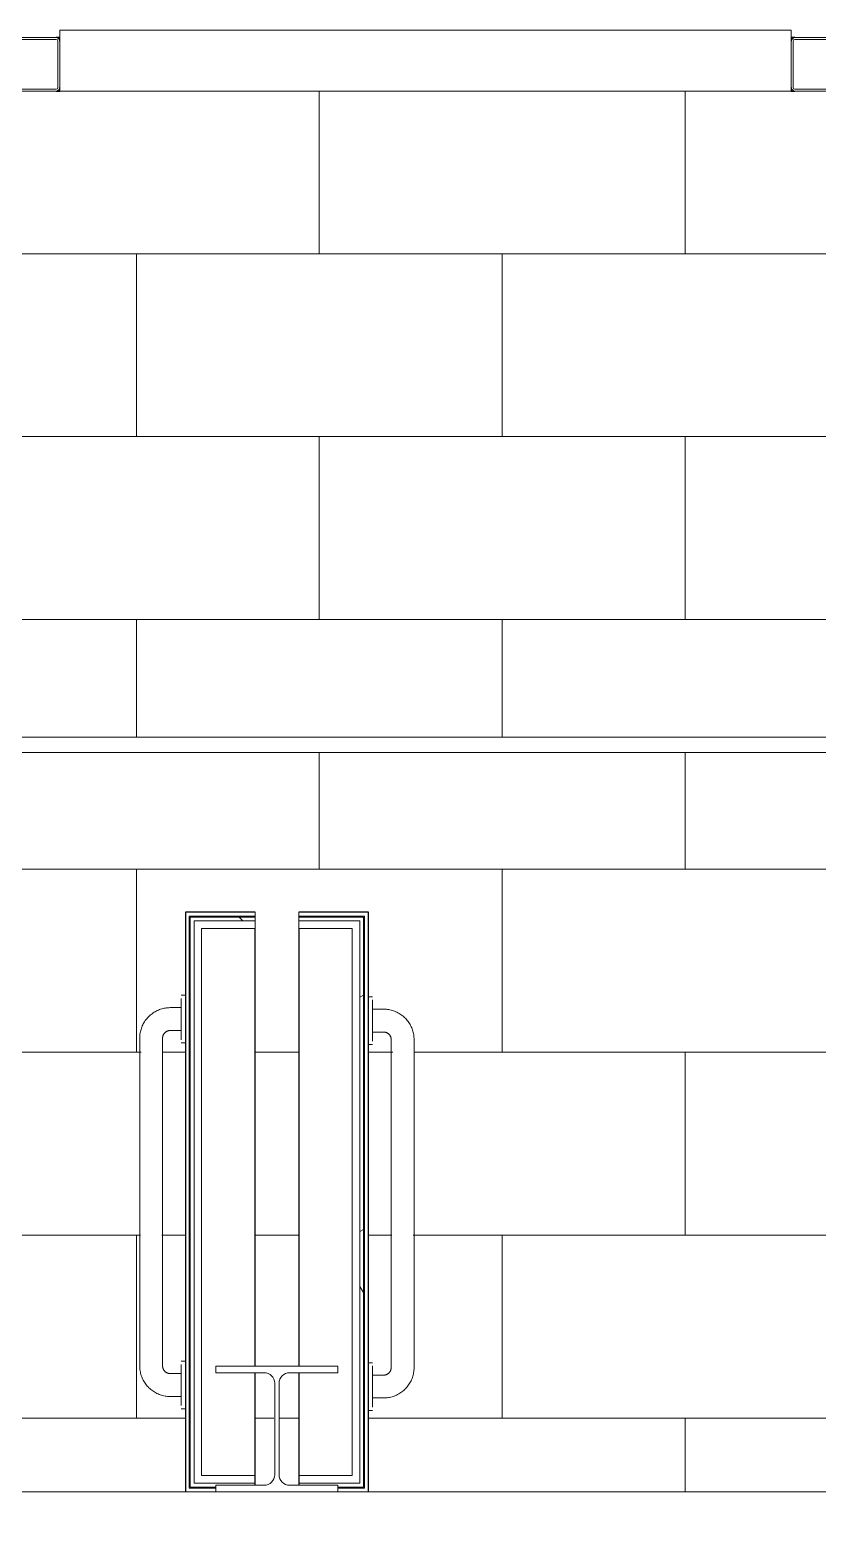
# Model space of a CAD drawing. Header units: inches. Extents: x 20008 to 27263, y -26025 to -19005.
# Drawn here: x 25385.7 to 25437.4, y -22789.9 to -22691.4 of the extents above; entities that cross this region are included whole.
import ezdxf

# ---------------------------------------------------------------- set-up
doc = ezdxf.new("R2010")
doc.units = ezdxf.units.IN
doc.header["$MEASUREMENT"] = 0
for name, color, linetype, lineweight in [('A-FLOR', 192, 'Continuous', 9), ('A-FLOR-PATT', 8, 'Continuous', 9), ('A-GENM', 13, 'Continuous', 9), ('A-WALL', 113, 'Continuous', 9), ('A-WALL-PATT', 111, 'Continuous', 25), ('I-WALL', 2, 'Continuous', 9), ('Q-SPCQ', 91, 'Continuous', 9), ('S-BEAM', 12, 'Continuous', 9), ('S-COLS', 52, 'Continuous', 9)]:
    doc.layers.add(name, color=color, linetype=linetype, lineweight=lineweight)
pattern_1 = [(296.565, (38.4, 23.04), (0.00014, 153.59998), [17.173, -326.287]), (33.69, (46.08, 7.68), (0.0002, 153.6001), [27.691, -526.122]), (33.69, (199.68, 7.68), (0.0002, 153.6001), [27.691, -526.122]), (33.69, (353.28, 7.68), (0.0002, 153.6001), [27.691, -526.122]), (116.565, (69.12, 23.04), (0.00014, 153.59998), [17.173, -326.287]), (213.69, (61.44, 38.4), (0.0002, 153.6001), [27.691, -526.122]), (213.69, (215.04, 38.4), (0.0002, 153.6001), [27.691, -526.122]), (213.69, (368.64, 38.4), (0.0002, 153.6001), [27.691, -526.122]), (26.565, (99.84, 23.04), (0.00014, 153.6), [34.346, -309.114]), (26.565, (253.44, 23.04), (0.00014, 153.6), [34.346, -309.114]), (270, (130.56, 38.4), (153.6, 9e-15), [15.36, -138.24]), (225, (130.56, 23.04), (-1e-14, 153.60056), [21.722, -195.501]), (135, (115.2, 7.68), (1e-14, 153.60056), [21.722, -195.501]), (288.435, (69.12, 69.12), (0.00018, 153.600364), [24.286, -461.44]), (18.435, (76.8, 46.08), (0.0002, 153.60036), [24.286, -461.44]), (18.435, (230.4, 46.08), (0.0002, 153.60036), [24.286, -461.44]), (18.435, (384, 46.08), (0.0002, 153.60036), [24.286, -461.44]), (135, (99.84, 53.76), (1e-14, 153.60056), [21.722, -195.501]), (180, (84.48, 69.12), (-2e-14, -153.6), [15.36, -138.24]), (251.565, (30.72, 107.52), (-0.00018, 153.600364), [24.286, -461.44]), (315, (23.04, 84.48), (-1e-14, 153.60056), [21.722, -195.501]), (71.565, (38.4, 69.12), (-0.00018, 153.600364), [24.286, -461.44]), (135, (46.08, 92.16), (1e-14, 153.60056), [21.722, -195.501]), (225, (92.16, 107.52), (-1e-14, 153.60056), [21.722, -195.501]), (123.69, (76.8, 92.16), (0.00018, 153.6001), [27.691, -526.122]), (123.69, (230.4, 92.16), (0.00018, 153.6001), [27.691, -526.122]), (26.565, (61.44, 115.2), (0.00014, 153.6), [17.173, -326.287]), (26.565, (215.04, 115.2), (0.00014, 153.6), [17.173, -326.287]), (315, (76.8, 122.88), (-1e-14, 153.60056), [21.722, -195.501]), (213.69, (145.92, 145.92), (0.0002, 153.6001), [27.691, -526.122]), (213.69, (299.52, 145.92), (0.0002, 153.6001), [27.691, -526.122]), (213.69, (453.12, 145.92), (0.0002, 153.6001), [27.691, -526.122]), (296.565, (122.88, 130.56), (0.00014, 153.59998), [17.173, -326.287]), (45, (130.56, 115.2), (1e-14, 153.60056), [21.722, -195.501]), (90, (145.92, 130.56), (-153.6, 9e-15), [15.36, -138.24]), (213.69, (76.8, 153.6), (0.0002, 153.6001), [27.691, -526.122]), (213.69, (230.4, 153.6), (0.0002, 153.6001), [27.691, -526.122]), (213.69, (384, 153.6), (0.0002, 153.6001), [27.691, -526.122]), (315, (53.76, 138.24), (-1e-14, 153.60056), [10.861, -206.362]), (26.565, (61.44, 130.56), (0.00014, 153.6), [17.173, -326.287]), (26.565, (215.04, 130.56), (0.00014, 153.6), [17.173, -326.287]), (90, (76.8, 138.24), (-153.6, 9e-15), [15.36, -138.24]), (333.435, (15.36, 145.92), (-0.00014, 153.6), [17.173, -326.287]), (333.435, (168.96, 145.92), (-0.00014, 153.6), [17.173, -326.287]), (243.435, (30.72, 138.24), (-0.00014, 153.59998), [17.173, -326.287]), (161.565, (23.04, 122.88), (-0.0002, 153.60036), [24.286, -461.44]), (161.565, (176.64, 122.88), (-0.0002, 153.60036), [24.286, -461.44]), (161.565, (330.24, 122.88), (-0.0002, 153.60036), [24.286, -461.44]), (45, (0, 130.56), (1e-14, 153.60056), [21.722, -195.501]), (26.565, (7.68, 0), (0.00014, 153.6), [17.173, -326.287]), (26.565, (161.28, 0), (0.00014, 153.6), [17.173, -326.287]), (116.565, (23.04, 7.68), (0.00014, 153.59998), [17.173, -326.287]), (206.565, (15.36, 23.04), (0.00014, 153.6), [17.173, -326.287]), (206.565, (168.96, 23.04), (0.00014, 153.6), [17.173, -326.287]), (296.565, (0, 15.36), (0.00014, 153.59998), [17.173, -326.287]), (14.036, (115.2, 69.12), (0.0002, 153.6), [31.665, -601.644]), (14.036, (268.8, 69.12), (0.0002, 153.6), [31.665, -601.644]), (14.036, (422.4, 69.12), (0.0002, 153.6), [31.665, -601.644]), (14.036, (576, 69.12), (0.0002, 153.6), [31.665, -601.644]), (135, (145.92, 76.8), (1e-14, 153.60056), [21.722, -195.501]), (198.435, (130.56, 92.16), (0.0002, 153.60036), [24.286, -461.44]), (198.435, (284.16, 92.16), (0.0002, 153.60036), [24.286, -461.44]), (198.435, (437.76, 92.16), (0.0002, 153.60036), [24.286, -461.44]), (296.565, (107.52, 84.48), (0.00014, 153.59998), [17.173, -326.287]), (333.435, (7.68, 46.08), (-0.00014, 153.6), [17.173, -326.287]), (333.435, (161.28, 46.08), (-0.00014, 153.6), [17.173, -326.287]), (45, (23.04, 38.4), (1e-14, 153.60056), [10.861, -206.362]), (116.565, (30.72, 46.08), (0.00014, 153.59998), [17.173, -326.287]), (225, (23.04, 61.44), (-1e-14, 153.60056), [21.722, -195.501])]

# ---------------------------------------------------------------- blocks, each defined once
blk = doc.blocks.new('817_Grab_Bars - 8170-001240-25748-Site Plan - Phase 1')
at = {"layer": 'Q-SPCQ', "color": 7}
for p, q in [((25395.89, -22754.734), (25395.609, -22754.734)), ((25395.609, -22755.547), (25394.89, -22755.547)), ((25395.609, -22756.297), (25395.609, -22754.944)), ((25395.609, -22757.65), (25395.609, -22756.297)), ((25392.89, -22757.547), (25392.89, -22779.047)), ((25394.39, -22779.047), (25394.39, -22757.547)), ((25394.89, -22757.047), (25395.609, -22757.047)), ((25395.609, -22757.859), (25395.89, -22757.859)), ((25395.89, -22778.734), (25395.609, -22778.734)), ((25395.609, -22780.297), (25395.609, -22778.944)), ((25395.609, -22779.547), (25394.89, -22779.547)), ((25395.609, -22781.65), (25395.609, -22780.297)), ((25394.89, -22781.047), (25395.609, -22781.047)), ((25395.609, -22781.859), (25395.89, -22781.859))]:
    blk.add_line(p, q, dxfattribs=at)
at = {"layer": 'Q-SPCQ', "color": 7, "flags": 128}
for points in [[(25394.89, -22755.547), (25394.81, -22755.549), (25394.73, -22755.553), (25394.651, -22755.561), (25394.572, -22755.572), (25394.493, -22755.587), (25394.415, -22755.604), (25394.338, -22755.625), (25394.261, -22755.648), (25394.186, -22755.675), (25394.111, -22755.705), (25394.038, -22755.737), (25393.967, -22755.773), (25393.896, -22755.811), (25393.828, -22755.852), (25393.761, -22755.896), (25393.696, -22755.943), (25393.633, -22755.992), (25393.571, -22756.043), (25393.512, -22756.097), (25393.456, -22756.154), (25393.401, -22756.212), (25393.349, -22756.273), (25393.299, -22756.335), (25393.252, -22756.4), (25393.207, -22756.466), (25393.165, -22756.535), (25393.126, -22756.604), (25393.09, -22756.676), (25393.057, -22756.748), (25393.026, -22756.822), (25392.999, -22756.897), (25392.974, -22756.974), (25392.953, -22757.051), (25392.934, -22757.128), (25392.919, -22757.207), (25392.907, -22757.286), (25392.898, -22757.366), (25392.893, -22757.445), (25392.89, -22757.525), (25392.89, -22757.547)], [(25394.39, -22757.547), (25394.391, -22757.527), (25394.392, -22757.507), (25394.394, -22757.487), (25394.397, -22757.467), (25394.4, -22757.448), (25394.405, -22757.428), (25394.41, -22757.409), (25394.416, -22757.39), (25394.422, -22757.371), (25394.43, -22757.352), (25394.438, -22757.334), (25394.447, -22757.316), (25394.456, -22757.299), (25394.467, -22757.281), (25394.478, -22757.265), (25394.489, -22757.248), (25394.501, -22757.233), (25394.514, -22757.217), (25394.528, -22757.202), (25394.542, -22757.188), (25394.556, -22757.175), (25394.572, -22757.162), (25394.587, -22757.149), (25394.603, -22757.137), (25394.62, -22757.126), (25394.637, -22757.116), (25394.655, -22757.106), (25394.672, -22757.097), (25394.691, -22757.089), (25394.709, -22757.081), (25394.728, -22757.074), (25394.747, -22757.068), (25394.766, -22757.063), (25394.786, -22757.058), (25394.805, -22757.054), (25394.825, -22757.051), (25394.845, -22757.049), (25394.865, -22757.048), (25394.885, -22757.047), (25394.89, -22757.047)], [(25392.89, -22779.047), (25392.892, -22779.127), (25392.897, -22779.207), (25392.905, -22779.286), (25392.916, -22779.366), (25392.93, -22779.444), (25392.948, -22779.522), (25392.968, -22779.6), (25392.992, -22779.676), (25393.018, -22779.751), (25393.048, -22779.826), (25393.081, -22779.899), (25393.116, -22779.971), (25393.155, -22780.041), (25393.196, -22780.109), (25393.24, -22780.176), (25393.286, -22780.241), (25393.335, -22780.305), (25393.387, -22780.366), (25393.441, -22780.425), (25393.497, -22780.482), (25393.555, -22780.536), (25393.616, -22780.588), (25393.679, -22780.638), (25393.743, -22780.685), (25393.81, -22780.73), (25393.878, -22780.772), (25393.948, -22780.811), (25394.019, -22780.847), (25394.092, -22780.881), (25394.166, -22780.911), (25394.241, -22780.939), (25394.317, -22780.963), (25394.394, -22780.984), (25394.472, -22781.003), (25394.55, -22781.018), (25394.629, -22781.03), (25394.709, -22781.039), (25394.789, -22781.044), (25394.869, -22781.047), (25394.89, -22781.047)], [(25394.89, -22779.547), (25394.87, -22779.547), (25394.85, -22779.545), (25394.83, -22779.543), (25394.811, -22779.541), (25394.791, -22779.537), (25394.771, -22779.533), (25394.752, -22779.527), (25394.733, -22779.522), (25394.714, -22779.515), (25394.696, -22779.507), (25394.677, -22779.499), (25394.659, -22779.49), (25394.642, -22779.481), (25394.625, -22779.471), (25394.608, -22779.46), (25394.592, -22779.448), (25394.576, -22779.436), (25394.561, -22779.423), (25394.546, -22779.409), (25394.532, -22779.395), (25394.518, -22779.381), (25394.505, -22779.366), (25394.492, -22779.35), (25394.481, -22779.334), (25394.469, -22779.317), (25394.459, -22779.3), (25394.449, -22779.283), (25394.44, -22779.265), (25394.432, -22779.247), (25394.424, -22779.228), (25394.417, -22779.209), (25394.411, -22779.19), (25394.406, -22779.171), (25394.401, -22779.152), (25394.398, -22779.132), (25394.394, -22779.112), (25394.392, -22779.092), (25394.391, -22779.072), (25394.39, -22779.052), (25394.39, -22779.047)]]:
    blk.add_lwpolyline(points, dxfattribs=at)
blk = doc.blocks.new('Shower Tile Threshold - Shower Tile Threshold-209406-Site Plan - Phase 1')
at = {"layer": 'A-GENM', "color": 7}
for p, q in [((-36, -5.804), (-36, -5.5)), ((-36, -6), (-36, -5.804)), ((12, -5.5), (12, -5.804)), ((12, -5.804), (12, -6)), ((-36, -6), (12, -6))]:
    blk.add_line(p, q, dxfattribs=at)
blk = doc.blocks.new('HSS-Hollow Structural Section-Column - HSS3-1_2X3-1_2X1_8-350765-Site Plan - Phase 1')
at = {"layer": 'S-COLS', "color": 50, "lineweight": 15}
for p, q in [((-1.75, 1.518), (-1.75, -1.518)), ((-1.634, -1.518), (-1.634, 1.518)), ((1.518, 1.75), (-1.518, 1.75)), ((-1.518, 1.634), (1.518, 1.634)), ((1.634, 1.518), (1.634, -1.518)), ((1.75, -1.518), (1.75, 1.518)), ((1.518, -1.634), (-1.518, -1.634)), ((-1.518, -1.75), (1.518, -1.75))]:
    blk.add_line(p, q, dxfattribs=at)
for centre, radius, start, end in [((-1.518, 1.518), 0.232, 90, 180), ((-1.518, 1.518), 0.116, 90, 180), ((1.518, 1.518), 0.232, 360, 90), ((1.518, 1.518), 0.116, 0, 90), ((-1.518, -1.518), 0.232, 180, 270), ((-1.518, -1.518), 0.116, 180, 270), ((1.518, -1.518), 0.232, 270, 360), ((1.518, -1.518), 0.116, 270, 360)]:
    blk.add_arc(centre, radius, start, end, dxfattribs=at)
blk = doc.blocks.new('HSS-Hollow Structural Section-Column - HSS3-1_2X3-1_2X1_8-V64-Site Plan - Phase 1')
at = {"layer": 'S-COLS', "color": 50, "lineweight": 15}
for p, q in [((-1.75, 1.518), (-1.75, -1.518)), ((-1.634, -1.518), (-1.634, 1.518)), ((1.518, 1.75), (-1.518, 1.75)), ((-1.518, 1.634), (1.518, 1.634)), ((1.634, 1.518), (1.634, -1.518)), ((1.75, -1.518), (1.75, 1.518)), ((1.518, -1.634), (-1.518, -1.634)), ((-1.518, -1.75), (1.518, -1.75))]:
    blk.add_line(p, q, dxfattribs=at)
for centre, radius, start, end in [((-1.518, 1.518), 0.232, 90, 180), ((-1.518, 1.518), 0.116, 90, 180), ((1.518, 1.518), 0.232, 360, 90), ((1.518, 1.518), 0.116, 0, 90), ((-1.518, -1.518), 0.232, 180, 270), ((-1.518, -1.518), 0.116, 180, 270), ((1.518, -1.518), 0.232, 270, 360), ((1.518, -1.518), 0.116, 270, 360)]:
    blk.add_arc(centre, radius, start, end, dxfattribs=at)
blk = doc.blocks.new('Locker Rooms and Restrooms_rvt-1-Site Plan - Phase 1')
at = {"layer": 'A-FLOR-PATT'}
h = blk.add_hatch(dxfattribs=at)
h.set_pattern_fill('FP_29', color=27, style=0, pattern_type=2)
h.set_pattern_definition([(180, (25404.64, -22730.126), (48, -23.996), [48, 0, 0, 0]), (270, (25380.64, -22718.13), (48, 3e-15), [11.998, -11.998]), (270, (25392.64, -22730.126), (48, 3e-15), [11.998, -11.998]), (270, (25368.64, -22730.126), (48, 3e-15), [11.998, -11.998]), (180, (25404.64, -22742.124), (48, -23.996), [48, 0, 0, 0]), (270, (25356.64, -22718.13), (48, 3e-15), [11.998, -11.998])])
h.paths.add_polyline_path([(25307.765, -22738.803), (25308.203, -22738.803), (25308.203, -22737.803), (25501.078, -22737.803), (25501.078, -22696.49), (25501.39, -22696.49), (25501.39, -22696.24), (25501.64, -22696.178), (25501.642, -22695.928), (25502.14, -22695.928), (25502.14, -22695.428), (25307.765, -22695.428), (25307.765, -22722.09)], flags=0)
h = blk.add_hatch(dxfattribs=at)
h.set_pattern_fill('FP_28', color=27, style=0, pattern_type=2)
h.set_pattern_definition([(0, (25404.64, -22758.5), (-48, 23.995), [48, 0, 0, 0]), (90, (25428.64, -22770.497), (-48, 3e-15), [11.997, -11.997]), (90, (25416.64, -22758.5), (-48, 3e-15), [11.997, -11.997]), (90, (25440.64, -22758.5), (-48, 3e-15), [11.997, -11.997]), (0, (25404.64, -22746.502), (-48, 23.995), [48, 0, 0, 0]), (90, (25452.64, -22770.497), (-48, 3e-15), [11.997, -11.997])])
h.paths.add_polyline_path([(25398.1, -22796.552), (25501.078, -22796.494), (25501.078, -22795.303), (25336.745, -22795.303), (25336.745, -22796.552), (25371.377, -22796.552)], flags=0)
h.paths.add_polyline_path([(25499.08, -22780.338), (25499.42, -22780.338), (25499.352, -22780.152), (25499.078, -22780.182)], flags=0)
h.paths.add_polyline_path([(25498.886, -22756.649), (25498.886, -22756.989), (25499.055, -22756.973), (25499.042, -22756.647), (25498.915, -22756.649)], flags=0)
h.paths.add_polyline_path([(25344.453, -22749.291), (25344.531, -22749.604), (25344.515, -22749.541)], flags=0)
h.paths.add_polyline_path([(25393.893, -22780.238), (25394.232, -22780.238), (25394.165, -22780.053), (25393.891, -22780.083)], flags=0)
h.paths.add_polyline_path([(25393.699, -22756.549), (25393.699, -22756.889), (25393.868, -22756.873), (25393.854, -22756.547), (25393.727, -22756.549)], flags=0)
h.paths.add_polyline_path([(25396.14, -22749.291), (25396.203, -22749.604), (25396.203, -22749.541)], flags=0)
h.paths.add_polyline_path([(25409.888, -22756.455), (25409.548, -22756.455), (25409.615, -22756.641), (25409.89, -22756.611)], flags=0)
h.paths.add_polyline_path([(25410.082, -22780.144), (25410.082, -22779.805), (25409.913, -22779.82), (25409.926, -22780.146), (25410.053, -22780.145)], flags=0)
h.paths.add_polyline_path([(25451.921, -22749.291), (25452, -22749.604), (25451.984, -22749.541)], flags=0)
h.paths.add_polyline_path([(25478.268, -22787.303), (25501.078, -22787.303), (25501.078, -22781.75), (25500.796, -22781.75), (25500.796, -22781.046), (25500.078, -22781.046), (25500.078, -22780.772), (25499.477, -22780.808), (25499.313, -22780.685), (25499.012, -22780.27), (25498.607, -22779.86), (25498.446, -22779.964), (25498.302, -22779.832), (25498.358, -22779.487), (25498.178, -22779.147), (25498.078, -22779.147), (25498.178, -22757.647), (25498.453, -22757.647), (25498.383, -22757.216), (25498.539, -22756.882), (25498.915, -22756.621), (25499.358, -22756.173), (25499.216, -22756.063), (25499.477, -22755.895), (25499.737, -22755.927), (25500.796, -22755.747), (25500.796, -22755.043), (25501.078, -22755.043), (25501.078, -22738.803), (25307.765, -22738.803), (25307.765, -22767.425), (25308.203, -22767.33), (25308.203, -22764.797), (25308.743, -22765.046), (25308.828, -22760.734), (25308.578, -22760.734), (25308.578, -22761.109), (25308.203, -22761.109), (25308.203, -22759.609), (25308.578, -22759.609), (25308.578, -22759.984), (25309.703, -22759.923), (25309.703, -22759.627), (25309.567, -22758.859), (25309.703, -22758.859), (25309.786, -22755.365), (25310.953, -22755.365), (25310.953, -22760.084), (25311.388, -22760.109), (25311.442, -22760.109), (25311.493, -22759.984), (25311.71, -22759.921), (25311.816, -22759.866), (25313.052, -22759.749), (25314.962, -22759.882), (25315.794, -22759.494), (25316.25, -22759.428), (25316.964, -22759.037), (25317.735, -22758.978), (25318.521, -22759.415), (25318.775, -22760.027), (25318.775, -22760.692), (25318.521, -22761.304), (25318.401, -22761.448), (25317.735, -22761.741), (25316.964, -22761.682), (25314.411, -22760.731), (25313.052, -22760.97), (25311.816, -22760.853), (25311.388, -22760.729), (25310.953, -22760.729), (25311.039, -22767.883), (25311.891, -22767.109), (25313.588, -22767.16), (25314.079, -22767.533), (25314.344, -22768.09), (25314.208, -22768.994), (25313.789, -22769.447), (25313.131, -22769.673), (25312.657, -22769.697), (25311.703, -22769.547), (25311.703, -22769.411), (25311.154, -22768.957), (25310.953, -22768.899), (25310.869, -22781.615), (25309.703, -22781.615), (25309.703, -22769.355), (25309.53, -22769.355), (25309.328, -22769.531), (25309.328, -22772.859), (25308.578, -22772.859), (25308.578, -22773.109), (25308.203, -22773.109), (25308.203, -22769.296), (25307.765, -22769.388), (25307.765, -22786.553), (25336.745, -22786.553), (25336.745, -22787.303), (25344.203, -22787.303), (25344.203, -22780.029), (25344.025, -22780.029), (25344.025, -22779.036), (25342.791, -22779.036), (25342.791, -22785.122), (25342.541, -22785.371), (25327.502, -22785.371), (25327.502, -22785.49), (25324.904, -22785.49), (25324.904, -22785.371), (25322.692, -22785.337), (25322.086, -22784.872), (25321.953, -22784.373), (25321.902, -22783.99), (25312.078, -22783.907), (25312.078, -22782.74), (25321.953, -22782.74), (25321.953, -22773.012), (25322.245, -22772.306), (25322.692, -22772.048), (25322.951, -22772.014), (25328.101, -22771.935), (25328.376, -22771.577), (25328.396, -22771.425), (25328.43, -22753.111), (25328.688, -22752.663), (25329.393, -22752.371), (25342.541, -22752.371), (25342.791, -22752.62), (25342.791, -22758.579), (25344.025, -22758.579), (25344.025, -22757.585), (25344.203, -22757.585), (25344.203, -22749.291), (25349.828, -22749.291), (25349.828, -22764.797), (25350.368, -22765.046), (25350.368, -22767.33), (25352.292, -22767.538), (25352.664, -22767.883), (25353.374, -22767.262), (25354.282, -22767.005), (25355.213, -22767.16), (25355.704, -22767.533), (25355.969, -22768.09), (25355.833, -22768.994), (25355.414, -22769.447), (25354.756, -22769.673), (25354.282, -22769.697), (25353.814, -22769.618), (25353.141, -22769.296), (25352.779, -22768.957), (25352.649, -22768.836), (25352.06, -22769.355), (25350.368, -22769.388), (25350.368, -22771.673), (25349.828, -22771.922), (25349.828, -22787.303), (25395.89, -22787.303), (25395.89, -22781.65), (25395.609, -22781.65), (25395.609, -22780.946), (25394.89, -22780.946), (25394.89, -22780.672), (25394.29, -22780.709), (25394.125, -22780.585), (25393.825, -22780.17), (25393.419, -22779.76), (25393.265, -22779.871), (25393.114, -22779.732), (25393.171, -22779.388), (25392.991, -22779.047), (25392.89, -22779.047), (25392.991, -22757.547), (25393.265, -22757.547), (25393.195, -22757.116), (25393.352, -22756.782), (25393.727, -22756.521), (25394.171, -22756.073), (25394.029, -22755.963), (25394.29, -22755.795), (25394.55, -22755.828), (25395.609, -22755.647), (25395.609, -22754.944), (25395.89, -22754.944), (25395.89, -22749.291), (25400.453, -22749.291), (25400.453, -22779.053), (25403.328, -22779.053), (25403.328, -22749.291), (25407.89, -22749.291), (25407.89, -22755.043), (25408.171, -22755.043), (25408.171, -22755.747), (25408.89, -22755.747), (25408.89, -22756.022), (25409.491, -22755.985), (25409.655, -22756.108), (25409.956, -22756.524), (25410.361, -22756.933), (25410.522, -22756.829), (25410.666, -22756.961), (25410.61, -22757.306), (25410.79, -22757.647), (25410.89, -22757.647), (25410.79, -22779.147), (25410.515, -22779.147), (25410.585, -22779.578), (25410.428, -22779.912), (25410.053, -22780.172), (25409.61, -22780.62), (25409.752, -22780.73), (25409.491, -22780.898), (25409.231, -22780.866), (25408.171, -22781.046), (25408.171, -22781.75), (25407.89, -22781.75), (25407.89, -22787.303), (25451.671, -22787.303), (25451.671, -22769.296), (25451.203, -22769.388), (25451.203, -22771.922), (25450.663, -22771.673), (25450.663, -22769.388), (25448.739, -22769.181), (25448.366, -22768.836), (25447.656, -22769.44), (25447.217, -22769.618), (25446.748, -22769.697), (25446.275, -22769.673), (25445.55, -22769.391), (25445.198, -22768.994), (25445.08, -22768.707), (25445.161, -22767.796), (25445.616, -22767.279), (25445.893, -22767.139), (25446.748, -22767.005), (25447.656, -22767.262), (25448.517, -22767.762), (25448.971, -22767.364), (25450.663, -22767.33), (25450.663, -22765.046), (25451.203, -22764.797), (25451.203, -22767.425), (25451.671, -22767.425), (25451.671, -22749.291), (25457.296, -22749.291), (25457.368, -22767.33), (25459.292, -22767.538), (25459.664, -22767.883), (25460.374, -22767.262), (25461.282, -22767.005), (25462.213, -22767.16), (25462.704, -22767.533), (25462.969, -22768.09), (25462.833, -22768.994), (25462.414, -22769.447), (25461.756, -22769.673), (25461.282, -22769.697), (25460.814, -22769.618), (25460.237, -22769.355), (25459.779, -22768.957), (25459.649, -22768.836), (25459.06, -22769.355), (25457.368, -22769.388), (25457.296, -22787.303)], flags=0)
h.paths.add_polyline_path([(25396.14, -22787.303), (25396.203, -22787.053), (25396.14, -22787.068)], flags=0)
h.paths.add_polyline_path([(25349.578, -22787.303), (25349.515, -22786.99), (25349.515, -22787.053)], flags=0)
h.paths.add_polyline_path([(25457.046, -22787.303), (25456.984, -22786.99), (25456.984, -22787.053)], flags=0)
h.paths.add_polyline_path([(25451.921, -22787.303), (25451.984, -22787.053), (25451.921, -22787.068)], flags=0)
h.paths.add_polyline_path([(25407.64, -22787.303), (25407.578, -22786.99), (25407.578, -22787.053)], flags=0)
h.paths.add_polyline_path([(25344.453, -22787.303), (25344.515, -22787.053), (25344.453, -22787.068)], flags=0)
h.paths.add_polyline_path([(25401.054, -22786.869), (25401.543, -22786.667), (25401.746, -22786.178), (25401.645, -22779.934), (25401.543, -22779.689), (25401.054, -22779.486), (25400.453, -22779.486), (25400.453, -22786.869)], flags=0)
h.paths.add_polyline_path([(25402.726, -22786.869), (25403.328, -22786.869), (25403.328, -22779.486), (25402.726, -22779.486), (25402.237, -22779.689), (25402.035, -22780.178), (25402.136, -22786.421), (25402.237, -22786.667), (25402.415, -22786.74)], flags=0)
h.paths.add_polyline_path([(25311.041, -22785.49), (25309.904, -22785.49), (25309.904, -22785.24), (25310.599, -22785.24), (25310.661, -22784.24), (25311.806, -22784.24), (25311.806, -22785.24), (25312.502, -22785.24), (25312.502, -22785.49), (25311.073, -22785.49)], flags=0)
h.paths.add_polyline_path([(25311.293, -22783.814), (25311.173, -22783.608), (25311.415, -22783.355), (25311.588, -22783.365), (25311.575, -22783.495), (25311.342, -22783.719), (25311.297, -22783.807)], flags=0)
h.paths.add_polyline_path([(25308.453, -22783.789), (25308.203, -22783.678), (25308.203, -22781.191), (25308.453, -22781.191), (25308.453, -22781.887), (25309.453, -22781.949), (25309.453, -22783.094), (25308.453, -22783.204), (25308.453, -22783.78)], flags=0)
h.paths.add_polyline_path([(25309.999, -22782.571), (25309.974, -22782.351), (25310.198, -22782.118), (25310.328, -22782.105), (25310.409, -22782.161), (25310.078, -22782.524), (25310.015, -22782.562)], flags=0)
h.paths.add_polyline_path([(25499.758, -22780.309), (25500.078, -22780.098), (25500.078, -22779.747), (25500.796, -22779.747), (25500.796, -22779.043), (25501.078, -22779.043), (25501.078, -22757.75), (25500.796, -22757.647), (25500.796, -22757.046), (25500.078, -22757.046), (25500.078, -22756.591), (25499.719, -22756.591), (25499.552, -22756.751), (25499.23, -22757.013), (25499.022, -22757.288), (25498.915, -22757.327), (25499.126, -22757.647), (25499.578, -22757.75), (25499.477, -22779.147), (25499.022, -22779.147), (25499.022, -22779.505), (25499.126, -22779.543), (25499.444, -22779.994), (25499.719, -22780.202), (25499.749, -22780.285)], flags=0)
h.paths.add_polyline_path([(25409.21, -22780.309), (25409.416, -22780.042), (25409.738, -22779.78), (25409.946, -22779.505), (25410.053, -22779.466), (25409.842, -22779.147), (25409.39, -22779.043), (25409.491, -22757.647), (25409.946, -22757.647), (25409.946, -22757.288), (25409.842, -22757.25), (25409.524, -22756.799), (25409.249, -22756.591), (25409.208, -22756.484), (25408.89, -22756.695), (25408.89, -22757.046), (25408.171, -22757.046), (25408.171, -22757.75), (25407.89, -22757.75), (25407.89, -22779.043), (25408.171, -22779.147), (25408.171, -22779.747), (25408.89, -22779.747), (25408.89, -22780.202), (25409.19, -22780.303)], flags=0)
h.paths.add_polyline_path([(25394.571, -22780.21), (25394.89, -22779.999), (25394.89, -22779.647), (25395.609, -22779.647), (25395.609, -22778.944), (25395.89, -22778.944), (25395.89, -22757.65), (25395.609, -22757.547), (25395.609, -22756.946), (25394.89, -22756.946), (25394.89, -22756.491), (25394.532, -22756.491), (25394.365, -22756.652), (25394.042, -22756.914), (25393.834, -22757.189), (25393.727, -22757.227), (25393.938, -22757.547), (25394.39, -22757.65), (25394.29, -22779.047), (25393.834, -22779.047), (25393.834, -22779.405), (25393.938, -22779.443), (25394.257, -22779.895), (25394.532, -22780.103), (25394.562, -22780.185)], flags=0)
h.paths.add_polyline_path([(25344.025, -22778.036), (25344.025, -22777.043), (25344.203, -22777.043), (25344.108, -22760.571), (25344.025, -22760.571), (25344.025, -22759.579), (25342.791, -22759.579), (25342.791, -22764.556), (25343.602, -22765.23), (25344.05, -22766.185), (25344.197, -22767.577), (25344.107, -22771.055), (25343.869, -22772.077), (25343.228, -22772.908), (25342.791, -22773.202), (25342.791, -22778.036)], flags=0)
h.paths.add_polyline_path([(25308.578, -22771.859), (25308.828, -22771.859), (25308.743, -22771.673), (25308.578, -22771.749)], flags=0)
h.paths.add_polyline_path([(25309.53, -22767.364), (25309.703, -22767.364), (25309.703, -22760.734), (25309.328, -22760.847), (25309.328, -22767.188)], flags=0)
h.paths.add_polyline_path([(25310.13, -22753.49), (25310.065, -22753.73), (25309.979, -22753.632), (25310.116, -22753.504)], flags=0)
h.paths.add_polyline_path([(25309.968, -22753.49), (25309.614, -22753.307), (25309.703, -22753.49), (25309.895, -22753.49)], flags=0)
h.paths.add_polyline_path([(25308.453, -22755.789), (25308.203, -22755.691), (25308.203, -22752.137), (25308.484, -22752.137), (25308.484, -22752.841), (25309.203, -22752.937), (25309.203, -22753.115), (25309.667, -22752.962), (25309.846, -22752.953), (25310.186, -22753.091), (25310.186, -22753.217), (25310.132, -22753.36), (25310.116, -22753.49), (25309.968, -22753.49), (25309.786, -22753.724), (25309.453, -22753.766), (25309.453, -22753.887), (25309.453, -22755.094), (25308.453, -22755.094), (25308.453, -22755.691)], flags=0)
h.paths.add_polyline_path([(25310.237, -22754.939), (25309.968, -22754.626), (25309.895, -22754.558), (25310.081, -22754.459), (25310.339, -22754.702), (25310.328, -22754.876)], flags=0)
h.paths.add_polyline_path([(25309.562, -22754.051), (25309.79, -22753.921), (25309.786, -22754.025), (25309.582, -22754.048)], flags=0)
h.paths.add_polyline_path([(25310.617, -22753.49), (25310.409, -22753.396), (25310.509, -22753.316), (25310.578, -22753.427)], flags=0)
h.paths.add_polyline_path([(25309.527, -22753.074), (25309.453, -22752.947), (25309.552, -22753.041)], flags=0)
h.paths.add_polyline_path([(25407.328, -22749.604), (25407.64, -22749.525), (25407.578, -22749.541)], flags=0)
h.paths.add_polyline_path([(25349.265, -22749.604), (25349.578, -22749.525), (25349.515, -22749.541)], flags=0)
h.paths.add_polyline_path([(25456.734, -22749.604), (25457.046, -22749.525), (25456.984, -22749.541)], flags=0)
at = {"layer": 'A-WALL-PATT', "lineweight": 9}
h = blk.add_hatch(dxfattribs=at)
h.set_pattern_fill('FP_27', style=0, pattern_type=2)
h.set_pattern_definition(pattern_1)
h.paths.add_polyline_path([(25397.89, -22787.053), (25397.89, -22786.99), (25396.203, -22787.053)], flags=0)
h.paths.add_polyline_path([(25396.14, -22787.053), (25396.203, -22786.99), (25396.14, -22775.852)], flags=0)
h.paths.add_polyline_path([(25400.453, -22749.604), (25400.453, -22749.541), (25398.1, -22749.604)], flags=0)
h = blk.add_hatch(dxfattribs=at)
h.set_pattern_fill('FP_27', style=0, pattern_type=2)
h.set_pattern_definition(pattern_1)
h.paths.add_polyline_path([(25396.453, -22786.99), (25397.89, -22786.99), (25397.89, -22786.869), (25400.453, -22786.869), (25400.453, -22786.74), (25396.453, -22786.74), (25396.453, -22749.854), (25400.453, -22749.854), (25400.453, -22749.604), (25396.203, -22749.604), (25396.203, -22786.99)], flags=0)
h = blk.add_hatch(dxfattribs=at)
h.set_pattern_fill('FP_27', style=0, pattern_type=2)
h.set_pattern_definition(pattern_1)
h.paths.add_polyline_path([(25407.578, -22787.053), (25407.328, -22786.99), (25405.89, -22787.053)], flags=0)
h.paths.add_polyline_path([(25407.328, -22749.604), (25407.578, -22749.541), (25403.328, -22749.604)], flags=0)
h = blk.add_hatch(dxfattribs=at)
h.set_pattern_fill('FP_27', style=0, pattern_type=2)
h.set_pattern_definition(pattern_1)
h.paths.add_polyline_path([(25405.89, -22786.99), (25407.578, -22786.99), (25407.578, -22749.604), (25403.328, -22749.604), (25403.328, -22749.854), (25407.328, -22749.854), (25407.328, -22786.74), (25403.328, -22786.74), (25403.328, -22786.869), (25405.89, -22786.869)], flags=0)
at = {"layer": 'A-FLOR', "color": 7}
for p, q in [((25435.64, -22695.428), (25387.64, -22695.428)), ((25501.078, -22737.803), (25308.203, -22737.803)), ((25308.203, -22738.803), (25501.078, -22738.803))]:
    blk.add_line(p, q, dxfattribs=at)
at = {"layer": 'A-WALL', "color": 7}
for p, q in [((25396.203, -22749.541), (25396.14, -22749.541)), ((25396.14, -22749.541), (25396.14, -22787.053)), ((25400.453, -22749.541), (25396.203, -22749.541)), ((25396.453, -22749.604), (25396.203, -22749.604)), ((25396.203, -22749.604), (25396.203, -22786.99)), ((25400.453, -22749.604), (25396.453, -22749.604)), ((25396.953, -22749.854), (25396.453, -22749.854)), ((25396.453, -22749.854), (25396.453, -22786.74)), ((25400.453, -22749.854), (25396.953, -22749.854)), ((25400.453, -22749.541), (25400.453, -22749.291)), ((25400.453, -22749.604), (25400.453, -22749.541)), ((25400.453, -22749.854), (25400.453, -22749.604)), ((25400.453, -22750.354), (25400.453, -22749.854)), ((25403.328, -22749.291), (25403.328, -22749.541)), ((25407.578, -22749.541), (25403.328, -22749.541)), ((25403.328, -22749.541), (25403.328, -22749.604)), ((25407.328, -22749.604), (25403.328, -22749.604)), ((25403.328, -22749.604), (25403.328, -22749.854)), ((25406.828, -22749.854), (25403.328, -22749.854)), ((25403.328, -22749.854), (25403.328, -22750.354)), ((25407.328, -22749.854), (25406.828, -22749.854)), ((25407.578, -22749.604), (25407.328, -22749.604)), ((25407.328, -22749.854), (25407.328, -22786.74)), ((25407.64, -22749.541), (25407.578, -22749.541)), ((25407.578, -22749.604), (25407.578, -22786.99)), ((25407.64, -22749.541), (25407.64, -22787.053)), ((25396.953, -22750.354), (25396.953, -22786.24)), ((25400.453, -22750.354), (25396.953, -22750.354)), ((25406.828, -22750.354), (25403.328, -22750.354)), ((25406.828, -22750.354), (25406.828, -22786.24)), ((25396.953, -22786.24), (25400.453, -22786.24)), ((25403.328, -22786.24), (25406.828, -22786.24)), ((25396.14, -22787.053), (25396.203, -22787.053)), ((25396.203, -22786.99), (25396.453, -22786.99)), ((25396.203, -22787.053), (25397.89, -22787.053)), ((25396.453, -22786.74), (25396.953, -22786.74)), ((25396.453, -22786.99), (25397.89, -22786.99)), ((25396.953, -22786.74), (25400.453, -22786.74)), ((25403.328, -22786.74), (25406.828, -22786.74)), ((25405.89, -22786.99), (25407.328, -22786.99)), ((25405.89, -22787.053), (25407.578, -22787.053)), ((25406.828, -22786.74), (25407.328, -22786.74)), ((25407.328, -22786.99), (25407.578, -22786.99)), ((25407.578, -22787.053), (25407.64, -22787.053))]:
    blk.add_line(p, q, dxfattribs=at)
at = {"layer": 'I-WALL', "color": 250, "lineweight": 25}
for p, q in [((25387.64, -22691.928), (25387.408, -22691.928)), ((25387.64, -22692.16), (25387.64, -22691.928)), ((25435.872, -22691.928), (25435.64, -22691.928)), ((25435.64, -22691.928), (25435.64, -22692.16)), ((25387.408, -22695.428), (25387.64, -22695.428)), ((25387.64, -22695.428), (25387.64, -22695.196)), ((25435.64, -22695.208), (25435.64, -22695.428)), ((25435.64, -22695.428), (25435.872, -22695.428)), ((25396.14, -22749.291), (25395.89, -22749.291)), ((25395.89, -22749.291), (25395.89, -22787.303)), ((25400.453, -22749.291), (25396.14, -22749.291)), ((25407.64, -22749.291), (25403.328, -22749.291)), ((25407.89, -22749.291), (25407.64, -22749.291)), ((25407.89, -22787.303), (25407.89, -22749.291)), ((25400.453, -22779.053), (25400.453, -22750.354)), ((25403.328, -22750.354), (25403.328, -22779.053)), ((25400.453, -22786.24), (25400.453, -22779.486)), ((25403.328, -22779.486), (25403.328, -22786.24)), ((25400.453, -22786.74), (25400.453, -22786.24)), ((25403.328, -22786.24), (25403.328, -22786.74)), ((25400.453, -22786.869), (25400.453, -22786.74)), ((25403.328, -22786.74), (25403.328, -22786.869))]:
    blk.add_line(p, q, dxfattribs=at)
at = {"lineweight": 9, "rotation": 180}
for name, p in [('Shower Tile Threshold - Shower Tile Threshold-209406-Site Plan - Phase 1', (25399.64, -22697.428)), ('817_Grab_Bars - 8170-001240-25748-Site Plan - Phase 1', (50803.78, -45536.694))]:
    blk.add_blockref(name, p, dxfattribs=at)
at = {"lineweight": 9}
for name, p in [('HSS-Hollow Structural Section-Column - HSS3-1_2X3-1_2X1_8-350765-Site Plan - Phase 1', (25385.89, -22693.678)), ('HSS-Hollow Structural Section-Column - HSS3-1_2X3-1_2X1_8-V64-Site Plan - Phase 1', (25437.39, -22693.678)), ('817_Grab_Bars - 8170-001240-25748-Site Plan - Phase 1', (0, 0))]:
    blk.add_blockref(name, p, dxfattribs=at)
blk = doc.blocks.new('W-Wide Flange-Column - B2_E-V7-Site Plan - Phase 1')
at = {"layer": 'S-COLS', "lineweight": 15}
for p, q in [((-4, 4.125), (-4, 3.691)), ((4, 3.691), (4, 4.125)), ((-4, 3.691), (-0.836, 3.691)), ((-0.145, 3), (-0.145, -3)), ((0.145, -3), (0.145, 3)), ((0.836, 3.691), (4, 3.691)), ((-0.836, -3.691), (-4, -3.691)), ((-4, -3.691), (-4, -4.125)), ((4, -3.691), (0.836, -3.691)), ((4, -4.125), (4, -3.691)), ((-4, -4.125), (4, -4.125))]:
    blk.add_line(p, q, dxfattribs=at)
for centre, start, end in [((-0.836, 3), 0, 90), ((0.836, 3), 90, 180), ((-0.836, -3), 270, 0), ((0.836, -3), 180, 270)]:
    blk.add_arc(centre, 0.691, start, end, dxfattribs=at)
blk = doc.blocks.new('Girt_C - 8_D-1405500-Site Plan - Phase 1')
at = {"layer": 'S-BEAM'}
blk.add_line((25976.39, -22787.303), (24248.39, -22787.303), dxfattribs=at)

msp = doc.modelspace()

# ---------------------------------------------------------------- block references
at = {"lineweight": 5}
msp.add_blockref('Locker Rooms and Restrooms_rvt-1-Site Plan - Phase 1', (0, 0), dxfattribs=at)
at = {"layer": 'S-BEAM'}
msp.add_blockref('Girt_C - 8_D-1405500-Site Plan - Phase 1', (0, 0), dxfattribs=at)
at = {"layer": 'S-COLS', "rotation": 180}
msp.add_blockref('W-Wide Flange-Column - B2_E-V7-Site Plan - Phase 1', (25401.890225, -22783.17781), dxfattribs=at)

doc.saveas('drawing.dxf')
